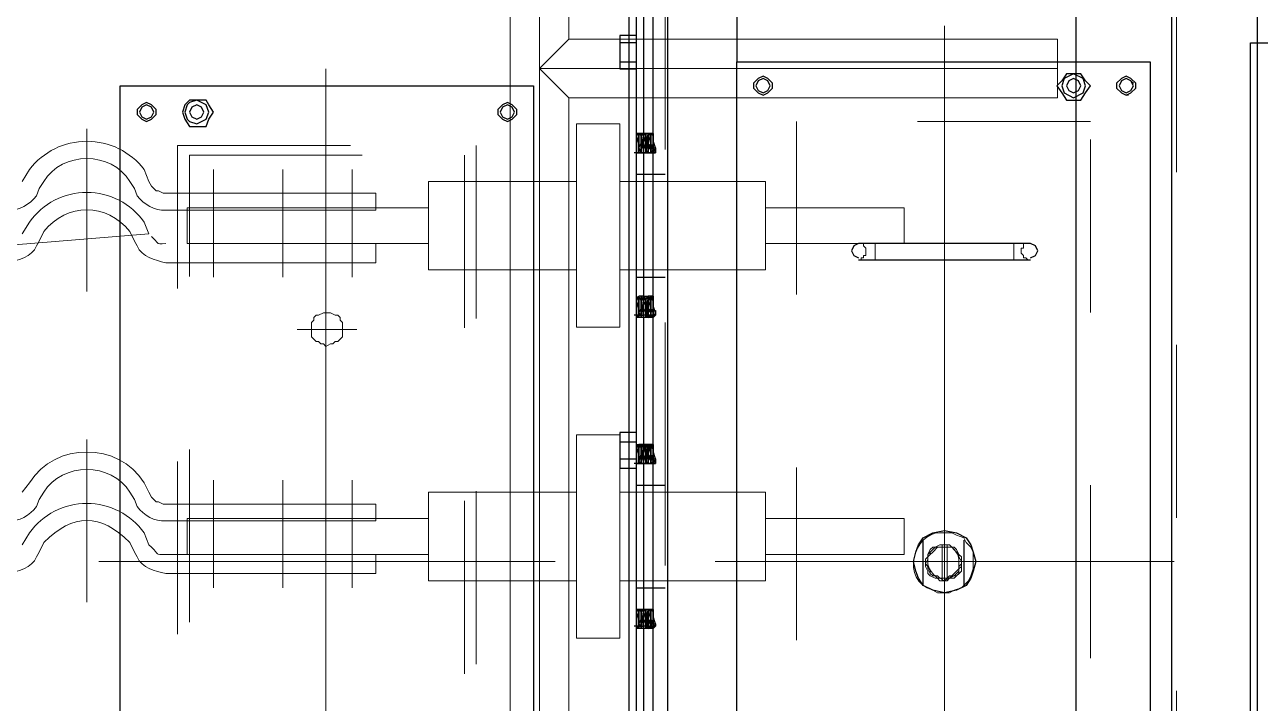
# Model space of a CAD drawing. Header units: metres. Extents: x 529982 to 530436, y 2674144 to 2674502.
# Drawn here: x 530214.873 to 530215.589, y 2674291.771 to 2674292.164 of the extents above; entities that cross this region are included whole.
import ezdxf

# ---------------------------------------------------------------- set-up
doc = ezdxf.new("R2010")
doc.units = ezdxf.units.M
doc.linetypes.add('CENTER2', pattern=[1.125, 0.75, -0.125, 0.125, -0.125])
doc.linetypes.add('PDF_IMPORT', pattern=[1, 0.8, -0.2])
doc.layers.add('IDT', color=7, linetype='Continuous')

# ---------------------------------------------------------------- blocks, each defined once
blk = doc.blocks.new('IDT')
at = {"layer": 'IDT', "color": 0, "lineweight": 25}
for p, q in [((16.39739, 14.30905), (16.39739, 9.66028)), ((16.29227, 14.20393), (16.29227, 9.7654)), ((16.29642, 13.88581), (16.29642, 13.10571)), ((16.29642, 13.88581), (16.29642, 13.10571)), ((16.63391, 12.43074), (16.63391, 13.75164)), ((16.64221, 13.75164), (16.64221, 12.43074)), ((16.64774, 12.43074), (16.64774, 13.75164)), ((16.65604, 13.75164), (16.65604, 12.43074)), ((16.65604, 13.75164), (16.65604, 12.43074)), ((16.29227, 13.70185), (16.29227, 12.48053)), ((16.34207, 12.48053), (16.34207, 13.70185)), ((16.35451, 13.11678), (16.35451, 13.69632)), ((16.5938, 13.69632), (16.5938, 13.11678)), ((16.71137, 13.13061), (16.71137, 13.6811)), ((16.95065, 13.6811), (16.95065, 13.13061)), ((16.65189, 13.63684), (16.65189, 12.66172)), ((16.64221, 13.44458), (16.64083, 13.44182)), ((16.64221, 13.44458), (16.64083, 13.4432)), ((16.64083, 13.44182), (16.64221, 13.44458)), ((16.64083, 13.44182), (16.64083, 13.4432)), ((16.64083, 13.4432), (16.64083, 13.44182)), ((16.64083, 13.4432), (16.64221, 13.4432)), ((16.64083, 13.44182), (16.64221, 13.43767)), ((16.64221, 13.44182), (16.64083, 13.44182)), ((16.64359, 13.44458), (16.64221, 13.4432)), ((16.64221, 13.43352), (16.64221, 13.44458)), ((16.64359, 13.44458), (16.64221, 13.4432)), ((16.64221, 13.4432), (16.64221, 13.44458)), ((16.64221, 13.44458), (16.64221, 13.43352)), ((16.64221, 13.44458), (16.64359, 13.44458)), ((16.64221, 13.4432), (16.64221, 13.43352)), ((16.64221, 13.4349), (16.64221, 13.4432)), ((16.64221, 13.4432), (16.64221, 13.44182)), ((16.64221, 13.4432), (16.64359, 13.4432)), ((16.64221, 13.43905), (16.64359, 13.4432)), ((16.64221, 13.4349), (16.64221, 13.4432)), ((16.64221, 13.4432), (16.64221, 13.43352)), ((16.64636, 13.4432), (16.64221, 13.4432)), ((16.64221, 13.44182), (16.64359, 13.43905)), ((16.64359, 13.43352), (16.64359, 13.44458)), ((16.64498, 13.44458), (16.64359, 13.4432)), ((16.64359, 13.4432), (16.64359, 13.44458)), ((16.64359, 13.4432), (16.64359, 13.44458)), ((16.64359, 13.44458), (16.64359, 13.43352)), ((16.64359, 13.44458), (16.64498, 13.44458)), ((16.64498, 13.4432), (16.64359, 13.43905)), ((16.64359, 13.43352), (16.64359, 13.4432)), ((16.64359, 13.4432), (16.64359, 13.44182)), ((16.64359, 13.4432), (16.64498, 13.4432)), ((16.64359, 13.4349), (16.64359, 13.4432)), ((16.64359, 13.4432), (16.64359, 13.43352)), ((16.64359, 13.44182), (16.64498, 13.43905)), ((16.64636, 13.44458), (16.64498, 13.43352)), ((16.64498, 13.43352), (16.64498, 13.44458)), ((16.64498, 13.44458), (16.64498, 13.4432)), ((16.64636, 13.44458), (16.64498, 13.4432)), ((16.64498, 13.4432), (16.64498, 13.44458)), ((16.64498, 13.43905), (16.64498, 13.44458)), ((16.64498, 13.44458), (16.64498, 13.43352)), ((16.64498, 13.43352), (16.64636, 13.44458)), ((16.64498, 13.44458), (16.64636, 13.44458)), ((16.64498, 13.43352), (16.64498, 13.4432)), ((16.64498, 13.4432), (16.64636, 13.44182)), ((16.64498, 13.4432), (16.64636, 13.4432)), ((16.64498, 13.43905), (16.64498, 13.4432)), ((16.64498, 13.4432), (16.64498, 13.43352)), ((16.64636, 13.43352), (16.64636, 13.44458)), ((16.64636, 13.4432), (16.64636, 13.44458)), ((16.64636, 13.44458), (16.64636, 13.43352)), ((16.64636, 13.44458), (16.64774, 13.44458)), ((16.64636, 13.43352), (16.64636, 13.4432)), ((16.64636, 13.4432), (16.65051, 13.4432)), ((16.64636, 13.44182), (16.64636, 13.4432)), ((16.64636, 13.4432), (16.64636, 13.43352)), ((16.64636, 13.44182), (16.64636, 13.43352)), ((16.64774, 13.43905), (16.64636, 13.44182)), ((16.64774, 13.43352), (16.64774, 13.44458)), ((16.64774, 13.44458), (16.64774, 13.43905)), ((16.64774, 13.4349), (16.64774, 13.44458)), ((16.64774, 13.44458), (16.64774, 13.4349)), ((16.64774, 13.44458), (16.64774, 13.4432)), ((16.64774, 13.4432), (16.64774, 13.44458)), ((16.64774, 13.44458), (16.64912, 13.44458)), ((16.64912, 13.4432), (16.64774, 13.4432)), ((16.64774, 13.4432), (16.64774, 13.43352)), ((16.64774, 13.43352), (16.64912, 13.4432)), ((16.64774, 13.44182), (16.64774, 13.4432)), ((16.64774, 13.4432), (16.64774, 13.43352)), ((16.64912, 13.43905), (16.64774, 13.44182)), ((16.64912, 13.43352), (16.64912, 13.44458)), ((16.64912, 13.44458), (16.64912, 13.4349)), ((16.64912, 13.43352), (16.64912, 13.44458)), ((16.64912, 13.44458), (16.64912, 13.4349)), ((16.64912, 13.44458), (16.64912, 13.4432)), ((16.64912, 13.4432), (16.64912, 13.44458)), ((16.64912, 13.44458), (16.65051, 13.44458)), ((16.65051, 13.4432), (16.64912, 13.4432)), ((16.64912, 13.4432), (16.64912, 13.43352)), ((16.65051, 13.44182), (16.64912, 13.4432)), ((16.64912, 13.4432), (16.64912, 13.43352)), ((16.64912, 13.43905), (16.65051, 13.44182)), ((16.65051, 13.43352), (16.65051, 13.44458)), ((16.65051, 13.44458), (16.65051, 13.4349)), ((16.65051, 13.43352), (16.65051, 13.44458)), ((16.65051, 13.44458), (16.65051, 13.43905)), ((16.65189, 13.4432), (16.65051, 13.44458)), ((16.65051, 13.44458), (16.65051, 13.4432)), ((16.65051, 13.44458), (16.65189, 13.44458)), ((16.65051, 13.44182), (16.65051, 13.4432)), ((16.65051, 13.4432), (16.65051, 13.43352)), ((16.65051, 13.4432), (16.65051, 13.43352)), ((16.65051, 13.4432), (16.65189, 13.4432)), ((16.65051, 13.43352), (16.65051, 13.44182)), ((16.65189, 13.43352), (16.65189, 13.4432)), ((16.65189, 13.4432), (16.65327, 13.4432)), ((16.65189, 13.44182), (16.65189, 13.34085)), ((16.64221, 13.43352), (16.64221, 13.43905)), ((16.64221, 13.43767), (16.64221, 13.4349)), ((16.64359, 13.43352), (16.64221, 13.4349)), ((16.64221, 13.43352), (16.64221, 13.4349)), ((16.64774, 13.43352), (16.64221, 13.43352)), ((16.64221, 13.43352), (16.64359, 13.43352)), ((16.65051, 13.43352), (16.64221, 13.43352)), ((16.64359, 13.43905), (16.64359, 13.43352)), ((16.64359, 13.43905), (16.64359, 13.43352)), ((16.64359, 13.43352), (16.64498, 13.43905)), ((16.64498, 13.43352), (16.64359, 13.4349)), ((16.64359, 13.4349), (16.64359, 13.43352)), ((16.64359, 13.43352), (16.64498, 13.43352)), ((16.64359, 13.43352), (16.64498, 13.43352)), ((16.64498, 13.43905), (16.64498, 13.43352)), ((16.64636, 13.4349), (16.64498, 13.43905)), ((16.64498, 13.43352), (16.64498, 13.4349)), ((16.64498, 13.43352), (16.64636, 13.43352)), ((16.64498, 13.43352), (16.64636, 13.43352)), ((16.64774, 13.43905), (16.64636, 13.4349)), ((16.64636, 13.4349), (16.64636, 13.43352)), ((16.64636, 13.43352), (16.64774, 13.4349)), ((16.64636, 13.43352), (16.64636, 13.4349)), ((16.64636, 13.4349), (16.64636, 13.43352)), ((16.64636, 13.43352), (16.64774, 13.43352)), ((16.64636, 13.43352), (16.64774, 13.43352)), ((16.64774, 13.43352), (16.64774, 13.43905)), ((16.64912, 13.4349), (16.64774, 13.43352)), ((16.64774, 13.4349), (16.64912, 13.43352)), ((16.64774, 13.4349), (16.64774, 13.43352)), ((16.64774, 13.43352), (16.65051, 13.43352)), ((16.64774, 13.43352), (16.64912, 13.43352)), ((16.64912, 13.43352), (16.64912, 13.43905)), ((16.64912, 13.43352), (16.64912, 13.43905)), ((16.64912, 13.4349), (16.64912, 13.43352)), ((16.64912, 13.4349), (16.65051, 13.43352)), ((16.65051, 13.43352), (16.64912, 13.43352)), ((16.64912, 13.43352), (16.65051, 13.43352)), ((16.65051, 13.43905), (16.65189, 13.4349)), ((16.65051, 13.4349), (16.65189, 13.43352)), ((16.65189, 13.43352), (16.65051, 13.4349)), ((16.65051, 13.43352), (16.65189, 13.43352)), ((16.65189, 13.43352), (16.65051, 13.43352)), ((16.65051, 13.43352), (16.65189, 13.43352)), ((16.65189, 13.43352), (16.65051, 13.43352)), ((16.65189, 13.4349), (16.65189, 13.43352)), ((16.45825, 13.41554), (16.46102, 13.41969)), ((16.46102, 13.41969), (16.46655, 13.42245)), ((16.4624, 13.39341), (16.4624, 13.41969)), ((16.46655, 13.42245), (16.47346, 13.42384)), ((16.47346, 13.42384), (16.48038, 13.42245)), ((16.48038, 13.42245), (16.48591, 13.41969)), ((16.48591, 13.41969), (16.48868, 13.41554)), ((16.48591, 13.41969), (16.48591, 13.39341)), ((16.65189, 13.42107), (16.63529, 13.42107)), ((16.45548, 13.40586), (16.45687, 13.41139)), ((16.45687, 13.41139), (16.45825, 13.41554)), ((16.48868, 13.41554), (16.49006, 13.41139)), ((16.49006, 13.41139), (16.49145, 13.40586)), ((16.45687, 13.40032), (16.45548, 13.40586)), ((16.49145, 13.40586), (16.49006, 13.40032)), ((16.45825, 13.39617), (16.45687, 13.40032)), ((16.49006, 13.40032), (16.48868, 13.39617)), ((16.46102, 13.39202), (16.45825, 13.39617)), ((16.46655, 13.38926), (16.46102, 13.39202)), ((16.47346, 13.38788), (16.46655, 13.38926)), ((16.48038, 13.38926), (16.47346, 13.38788)), ((16.48591, 13.39202), (16.48038, 13.38926)), ((16.48868, 13.39617), (16.48591, 13.39202)), ((16.65189, 13.3616), (16.63529, 13.3616)), ((16.64221, 13.34915), (16.64083, 13.34638)), ((16.64083, 13.34638), (16.64083, 13.34915)), ((16.64083, 13.34915), (16.64083, 13.34638)), ((16.64083, 13.34638), (16.64221, 13.34915)), ((16.64636, 13.34915), (16.64083, 13.34915)), ((16.64083, 13.34915), (16.64221, 13.34915)), ((16.64083, 13.34638), (16.64221, 13.34223)), ((16.64221, 13.34638), (16.64083, 13.34638)), ((16.64359, 13.34915), (16.64221, 13.34776)), ((16.64221, 13.33808), (16.64221, 13.34915)), ((16.64221, 13.33946), (16.64221, 13.34915)), ((16.64221, 13.34915), (16.64221, 13.34776)), ((16.64221, 13.34915), (16.64221, 13.33808)), ((16.64359, 13.34915), (16.64221, 13.34915)), ((16.64221, 13.34915), (16.64221, 13.34085)), ((16.64359, 13.34915), (16.64221, 13.34915)), ((16.64221, 13.34915), (16.64221, 13.33946)), ((16.64221, 13.34915), (16.64636, 13.34915)), ((16.64221, 13.34915), (16.64359, 13.34915)), ((16.64221, 13.34776), (16.64221, 13.33808)), ((16.64221, 13.34776), (16.64359, 13.34361)), ((16.64221, 13.34361), (16.64359, 13.34776)), ((16.64359, 13.33808), (16.64359, 13.34915)), ((16.64359, 13.33946), (16.64359, 13.34915)), ((16.64359, 13.34915), (16.64359, 13.34776)), ((16.64359, 13.34776), (16.64359, 13.34915)), ((16.64359, 13.34915), (16.64359, 13.33808)), ((16.64498, 13.34915), (16.64359, 13.34915)), ((16.64359, 13.33946), (16.64359, 13.34915)), ((16.64359, 13.34915), (16.64359, 13.34085)), ((16.64498, 13.34915), (16.64359, 13.34915)), ((16.64359, 13.34915), (16.64498, 13.34915)), ((16.64498, 13.34776), (16.64359, 13.34361)), ((16.64359, 13.34776), (16.64498, 13.34361)), ((16.64636, 13.34915), (16.64498, 13.33808)), ((16.64498, 13.33808), (16.64498, 13.34915)), ((16.64498, 13.34915), (16.64498, 13.34776)), ((16.64498, 13.33946), (16.64498, 13.34915)), ((16.64498, 13.34915), (16.64636, 13.34776)), ((16.64498, 13.34361), (16.64498, 13.34915)), ((16.64498, 13.34915), (16.64498, 13.33808)), ((16.64498, 13.33808), (16.64636, 13.34915)), ((16.64636, 13.34915), (16.64498, 13.34915)), ((16.64498, 13.33946), (16.64498, 13.34915)), ((16.64498, 13.34915), (16.64498, 13.34361)), ((16.64636, 13.34915), (16.64498, 13.34915)), ((16.64498, 13.34915), (16.64636, 13.34915)), ((16.64636, 13.33808), (16.64636, 13.34915)), ((16.64636, 13.34915), (16.64636, 13.33808)), ((16.64774, 13.34915), (16.64636, 13.34915)), ((16.64636, 13.33946), (16.64636, 13.34915)), ((16.64636, 13.34915), (16.64636, 13.34776)), ((16.64774, 13.34915), (16.64636, 13.34915)), ((16.64636, 13.34915), (16.65051, 13.34915)), ((16.64636, 13.34776), (16.64636, 13.33946)), ((16.64636, 13.33946), (16.64636, 13.34776)), ((16.64636, 13.34776), (16.64774, 13.34361)), ((16.64774, 13.33808), (16.64774, 13.34915)), ((16.64774, 13.34915), (16.64774, 13.34361)), ((16.64774, 13.33946), (16.64774, 13.34915)), ((16.64774, 13.34915), (16.64912, 13.34915)), ((16.64774, 13.34085), (16.64774, 13.34915)), ((16.64774, 13.34915), (16.64774, 13.33946)), ((16.64912, 13.34915), (16.64774, 13.34915)), ((16.64774, 13.33946), (16.64774, 13.34915)), ((16.64774, 13.34915), (16.64774, 13.34776)), ((16.64912, 13.34915), (16.64774, 13.34915)), ((16.64774, 13.34915), (16.64912, 13.34915)), ((16.64912, 13.34776), (16.64774, 13.33946)), ((16.64774, 13.34776), (16.64912, 13.34361)), ((16.64912, 13.33808), (16.64912, 13.34915)), ((16.64912, 13.34915), (16.64912, 13.33946)), ((16.64912, 13.34915), (16.65051, 13.34915)), ((16.64912, 13.33808), (16.64912, 13.34915)), ((16.64912, 13.34915), (16.64912, 13.33946)), ((16.65051, 13.34915), (16.64912, 13.34915)), ((16.64912, 13.33946), (16.64912, 13.34915)), ((16.64912, 13.34915), (16.65051, 13.34776)), ((16.65051, 13.34915), (16.64912, 13.34915)), ((16.65051, 13.34915), (16.64912, 13.34915)), ((16.64912, 13.34915), (16.64912, 13.33946)), ((16.64912, 13.34361), (16.65051, 13.34776)), ((16.65051, 13.34915), (16.65189, 13.34915)), ((16.65051, 13.33808), (16.65051, 13.34915)), ((16.65051, 13.34915), (16.65051, 13.34361)), ((16.65189, 13.34915), (16.65051, 13.34915)), ((16.65051, 13.33946), (16.65051, 13.34915)), ((16.65051, 13.34776), (16.65051, 13.34915)), ((16.65051, 13.34915), (16.65051, 13.33946)), ((16.65051, 13.33808), (16.65051, 13.34915)), ((16.65051, 13.34915), (16.65051, 13.33946)), ((16.65051, 13.34915), (16.65189, 13.34915)), ((16.65189, 13.34915), (16.65051, 13.34915)), ((16.65051, 13.34776), (16.65051, 13.33946)), ((16.66157, 13.35191), (16.65189, 13.35191)), ((16.65189, 13.35191), (16.65189, 13.33117)), ((16.65189, 13.34915), (16.65327, 13.34915)), ((16.65189, 13.33946), (16.65189, 13.34915)), ((16.66157, 13.34638), (16.65189, 13.34638)), ((16.65189, 13.34638), (16.65189, 13.3367)), ((16.66157, 13.33117), (16.66157, 13.35191)), ((16.66157, 13.3367), (16.66157, 13.34638)), ((16.64221, 13.33808), (16.64221, 13.34361)), ((16.64221, 13.34223), (16.64221, 13.33946)), ((16.64221, 13.34085), (16.64359, 13.33946)), ((16.64221, 13.33946), (16.65051, 13.33946)), ((16.64221, 13.33946), (16.64221, 13.33808)), ((16.64221, 13.33808), (16.64359, 13.33946)), ((16.64359, 13.34361), (16.64359, 13.33808)), ((16.64359, 13.34361), (16.64359, 13.33946)), ((16.64359, 13.33808), (16.64498, 13.34361)), ((16.64359, 13.34085), (16.64498, 13.33946)), ((16.64359, 13.33946), (16.64359, 13.33808)), ((16.64359, 13.33808), (16.64498, 13.33946)), ((16.64498, 13.33946), (16.64359, 13.33946)), ((16.64498, 13.34361), (16.64498, 13.33946)), ((16.64498, 13.34361), (16.64636, 13.34085)), ((16.64636, 13.33946), (16.64498, 13.33946)), ((16.64498, 13.33946), (16.64498, 13.33808)), ((16.64498, 13.33808), (16.64636, 13.33946)), ((16.64774, 13.34361), (16.64636, 13.33946)), ((16.64636, 13.33808), (16.64774, 13.34085)), ((16.64636, 13.34085), (16.64636, 13.33946)), ((16.64636, 13.33946), (16.64636, 13.33808)), ((16.64774, 13.33946), (16.64636, 13.33946)), ((16.64636, 13.33946), (16.64636, 13.33808)), ((16.64636, 13.33808), (16.64774, 13.33946)), ((16.64774, 13.34361), (16.64774, 13.33946)), ((16.64912, 13.33946), (16.64774, 13.33808)), ((16.64912, 13.33946), (16.64774, 13.33946)), ((16.64774, 13.33946), (16.64774, 13.33808)), ((16.64774, 13.33946), (16.64912, 13.33808)), ((16.64912, 13.34361), (16.64912, 13.33946)), ((16.64912, 13.33946), (16.64912, 13.34361)), ((16.64912, 13.33808), (16.64912, 13.33946)), ((16.64912, 13.33946), (16.64912, 13.33808)), ((16.65051, 13.33946), (16.64912, 13.33946)), ((16.64912, 13.33946), (16.65051, 13.33808)), ((16.65051, 13.34361), (16.65189, 13.33946)), ((16.65051, 13.33946), (16.65051, 13.33808)), ((16.65051, 13.33946), (16.65189, 13.33808)), ((16.65051, 13.33808), (16.65051, 13.33946)), ((16.65051, 13.33946), (16.65189, 13.33946)), ((16.65189, 13.33946), (16.65051, 13.33946)), ((16.65051, 13.33946), (16.65189, 13.33808)), ((16.65189, 13.34085), (16.65189, 13.33117)), ((16.65189, 13.33946), (16.65189, 13.33808)), ((16.65189, 13.33808), (16.65189, 13.33946)), ((16.64221, 13.33808), (16.64359, 13.33808)), ((16.64359, 13.33808), (16.64498, 13.33808)), ((16.64498, 13.33808), (16.64636, 13.33808)), ((16.64636, 13.33808), (16.64774, 13.33808)), ((16.64774, 13.33808), (16.65051, 13.33808)), ((16.65189, 13.33808), (16.65051, 13.33808)), ((16.65189, 13.3367), (16.66157, 13.3367)), ((16.65189, 13.33117), (16.66157, 13.33117)), ((16.64083, 13.26201), (16.64221, 13.26477)), ((16.64221, 13.26477), (16.64083, 13.26201)), ((16.64221, 13.26477), (16.64083, 13.26339)), ((16.64083, 13.26063), (16.64083, 13.26339)), ((16.64083, 13.26339), (16.64083, 13.26201)), ((16.64083, 13.26339), (16.64221, 13.26339)), ((16.64083, 13.26201), (16.64083, 13.26063)), ((16.64083, 13.26201), (16.64221, 13.25786)), ((16.64221, 13.26063), (16.64083, 13.26063)), ((16.64221, 13.26477), (16.64221, 13.25233)), ((16.64359, 13.26477), (16.64221, 13.26339)), ((16.64221, 13.25233), (16.64221, 13.26477)), ((16.64359, 13.26477), (16.64221, 13.26339)), ((16.64221, 13.26339), (16.64221, 13.26477)), ((16.64221, 13.26477), (16.64359, 13.26477)), ((16.64221, 13.25509), (16.64221, 13.26339)), ((16.64221, 13.26339), (16.64221, 13.25371)), ((16.64221, 13.26339), (16.64221, 13.25233)), ((16.64221, 13.25509), (16.64221, 13.26339)), ((16.64221, 13.26339), (16.64221, 13.26201)), ((16.64221, 13.26339), (16.64359, 13.26339)), ((16.64636, 13.26339), (16.64221, 13.26339)), ((16.64221, 13.25924), (16.64359, 13.26201)), ((16.64221, 13.26201), (16.64359, 13.25924)), ((16.64359, 13.26201), (16.64359, 13.26477)), ((16.64359, 13.26477), (16.64359, 13.25371)), ((16.64359, 13.25233), (16.64359, 13.26477)), ((16.64498, 13.26477), (16.64359, 13.26339)), ((16.64359, 13.26339), (16.64359, 13.26477)), ((16.64359, 13.26477), (16.64498, 13.26477)), ((16.64359, 13.25509), (16.64359, 13.26339)), ((16.64359, 13.26339), (16.64359, 13.25371)), ((16.64359, 13.25371), (16.64359, 13.26339)), ((16.64359, 13.26339), (16.64359, 13.26201)), ((16.64359, 13.26339), (16.64498, 13.26339)), ((16.64498, 13.26201), (16.64359, 13.25924)), ((16.64359, 13.26201), (16.64498, 13.25924)), ((16.64498, 13.25924), (16.64498, 13.26477)), ((16.64498, 13.26477), (16.64498, 13.25233)), ((16.64498, 13.25233), (16.64498, 13.26477)), ((16.64498, 13.26477), (16.64498, 13.26201)), ((16.64636, 13.26477), (16.64498, 13.25371)), ((16.64498, 13.25371), (16.64636, 13.26477)), ((16.64636, 13.26477), (16.64498, 13.26339)), ((16.64498, 13.26339), (16.64498, 13.26477)), ((16.64498, 13.26477), (16.64636, 13.26477)), ((16.64498, 13.25924), (16.64498, 13.26339)), ((16.64498, 13.26339), (16.64498, 13.25371)), ((16.64498, 13.25371), (16.64498, 13.26339)), ((16.64498, 13.26339), (16.64636, 13.26201)), ((16.64498, 13.26339), (16.64636, 13.26339)), ((16.64636, 13.25371), (16.64636, 13.26477)), ((16.64636, 13.26477), (16.64636, 13.25371)), ((16.64636, 13.26339), (16.64636, 13.26477)), ((16.64636, 13.26477), (16.64774, 13.26477)), ((16.64636, 13.26201), (16.64636, 13.26339)), ((16.64636, 13.26339), (16.64636, 13.25371)), ((16.64636, 13.25371), (16.64636, 13.26339)), ((16.64636, 13.26339), (16.65051, 13.26339)), ((16.64774, 13.25924), (16.64636, 13.26201)), ((16.64636, 13.26201), (16.64636, 13.25371)), ((16.64774, 13.25371), (16.64774, 13.26477)), ((16.64774, 13.26477), (16.64774, 13.25786)), ((16.64774, 13.25509), (16.64774, 13.26477)), ((16.64774, 13.26477), (16.64774, 13.25509)), ((16.64774, 13.26477), (16.64774, 13.26339)), ((16.64774, 13.26339), (16.64774, 13.26477)), ((16.64774, 13.26477), (16.64912, 13.26477)), ((16.64774, 13.26201), (16.64774, 13.26339)), ((16.64774, 13.26339), (16.64774, 13.25371)), ((16.64912, 13.26339), (16.64774, 13.26339)), ((16.64774, 13.26339), (16.64774, 13.25371)), ((16.64774, 13.25371), (16.64912, 13.26339)), ((16.64912, 13.25924), (16.64774, 13.26201)), ((16.64912, 13.25233), (16.64912, 13.26477)), ((16.64912, 13.26477), (16.64912, 13.25509)), ((16.64912, 13.25371), (16.64912, 13.26477)), ((16.64912, 13.26477), (16.64912, 13.25509)), ((16.64912, 13.26477), (16.64912, 13.26339)), ((16.64912, 13.26339), (16.64912, 13.26477)), ((16.64912, 13.26477), (16.65051, 13.26477)), ((16.65051, 13.26201), (16.64912, 13.26339)), ((16.64912, 13.26339), (16.64912, 13.25371)), ((16.65051, 13.26339), (16.64912, 13.26339)), ((16.64912, 13.26339), (16.64912, 13.25371)), ((16.64912, 13.25924), (16.65051, 13.26201)), ((16.65051, 13.25233), (16.65051, 13.26477)), ((16.65051, 13.26477), (16.65051, 13.25924)), ((16.65189, 13.26339), (16.65051, 13.26477)), ((16.65051, 13.26477), (16.65051, 13.26339)), ((16.65051, 13.25233), (16.65051, 13.26477)), ((16.65051, 13.26477), (16.65051, 13.25509)), ((16.65051, 13.26477), (16.65189, 13.26477)), ((16.65051, 13.26339), (16.65051, 13.25371)), ((16.65051, 13.26201), (16.65051, 13.26339)), ((16.65051, 13.26339), (16.65051, 13.25371)), ((16.65051, 13.26339), (16.65189, 13.26339)), ((16.65051, 13.25371), (16.65051, 13.26201)), ((16.65189, 13.25371), (16.65189, 13.26339)), ((16.65189, 13.26339), (16.65327, 13.26339)), ((16.65189, 13.26063), (16.65189, 13.16104)), ((16.64221, 13.25233), (16.64221, 13.25924)), ((16.64221, 13.25786), (16.64221, 13.25371)), ((16.64359, 13.25371), (16.64221, 13.25509)), ((16.64221, 13.25371), (16.64221, 13.25509)), ((16.65051, 13.25371), (16.64221, 13.25371)), ((16.64221, 13.25371), (16.64359, 13.25371)), ((16.64359, 13.25371), (16.64221, 13.25233)), ((16.64359, 13.25371), (16.64498, 13.25924)), ((16.64359, 13.25924), (16.64359, 13.25371)), ((16.64359, 13.25924), (16.64359, 13.25371)), ((16.64498, 13.25371), (16.64359, 13.25509)), ((16.64359, 13.25371), (16.64498, 13.25371)), ((16.64498, 13.25371), (16.64359, 13.25233)), ((16.64359, 13.25371), (16.64498, 13.25371)), ((16.64636, 13.25509), (16.64498, 13.25924)), ((16.64498, 13.25924), (16.64498, 13.25371)), ((16.64498, 13.25371), (16.64636, 13.25371)), ((16.64498, 13.25233), (16.64636, 13.25371)), ((16.64636, 13.25371), (16.64498, 13.25371)), ((16.64774, 13.25786), (16.64636, 13.25509)), ((16.64636, 13.25509), (16.64636, 13.25371)), ((16.64636, 13.25371), (16.64774, 13.25509)), ((16.64636, 13.25371), (16.64636, 13.25509)), ((16.64636, 13.25371), (16.64774, 13.25371)), ((16.64636, 13.25233), (16.64774, 13.25371)), ((16.64636, 13.25371), (16.64774, 13.25371)), ((16.64774, 13.25371), (16.64774, 13.25924)), ((16.64912, 13.25509), (16.64774, 13.25233)), ((16.64774, 13.25509), (16.64912, 13.25371)), ((16.64774, 13.25371), (16.64912, 13.25371)), ((16.64774, 13.25371), (16.64912, 13.25371)), ((16.64912, 13.25371), (16.64912, 13.25924)), ((16.64912, 13.25371), (16.64912, 13.25924)), ((16.64912, 13.25509), (16.65051, 13.25233)), ((16.65051, 13.25371), (16.64912, 13.25371)), ((16.64912, 13.25371), (16.65051, 13.25371)), ((16.64912, 13.25371), (16.64912, 13.25233)), ((16.65051, 13.25924), (16.65189, 13.25509)), ((16.65051, 13.25509), (16.65189, 13.25233)), ((16.65051, 13.25371), (16.65189, 13.25371)), ((16.65189, 13.25371), (16.65051, 13.25371)), ((16.65051, 13.25371), (16.65051, 13.25233)), ((16.65189, 13.25233), (16.65051, 13.25371)), ((16.65051, 13.25371), (16.65189, 13.25371)), ((16.65189, 13.25509), (16.65189, 13.25233)), ((16.65189, 13.25233), (16.65189, 13.25371)), ((16.64221, 13.25233), (16.64359, 13.25233)), ((16.64359, 13.25233), (16.64498, 13.25233)), ((16.64636, 13.25233), (16.64498, 13.25233)), ((16.64774, 13.25233), (16.64636, 13.25233)), ((16.64774, 13.25233), (16.65051, 13.25233)), ((16.65189, 13.24126), (16.63529, 13.24126)), ((16.4209, 13.22881), (16.41952, 13.22605)), ((16.41952, 13.22605), (16.4209, 13.22328)), ((16.42367, 13.2302), (16.4209, 13.22881)), ((16.42367, 13.23158), (16.43335, 13.23158)), ((16.43335, 13.23158), (16.52326, 13.23158)), ((16.52602, 13.22881), (16.52326, 13.2302)), ((16.52741, 13.22605), (16.52602, 13.22881)), ((16.52602, 13.22328), (16.52741, 13.22605)), ((16.4209, 13.22328), (16.42367, 13.2219)), ((16.42367, 13.2219), (16.51358, 13.2219)), ((16.51358, 13.2219), (16.52326, 13.2219)), ((16.52326, 13.2219), (16.52602, 13.22328)), ((16.65189, 13.18179), (16.63529, 13.18179)), ((16.64221, 13.16934), (16.64083, 13.16657)), ((16.64083, 13.16657), (16.64083, 13.16934)), ((16.64083, 13.16934), (16.64083, 13.16657)), ((16.64083, 13.16657), (16.64221, 13.16934)), ((16.64636, 13.16934), (16.64083, 13.16934)), ((16.64083, 13.16934), (16.64221, 13.16934)), ((16.64359, 13.16934), (16.64221, 13.16934)), ((16.64221, 13.16934), (16.64359, 13.16934)), ((16.64359, 13.16934), (16.64221, 13.16934)), ((16.64359, 13.16934), (16.64221, 13.16795)), ((16.64221, 13.15827), (16.64221, 13.16934)), ((16.64221, 13.15966), (16.64221, 13.16934)), ((16.64221, 13.16934), (16.64221, 13.16795)), ((16.64221, 13.16934), (16.64221, 13.15827)), ((16.64221, 13.16934), (16.64636, 13.16934)), ((16.64221, 13.15966), (16.64221, 13.16934)), ((16.64221, 13.16934), (16.64221, 13.15827)), ((16.64221, 13.16795), (16.64221, 13.15827)), ((16.64221, 13.16795), (16.64359, 13.1638)), ((16.64221, 13.1638), (16.64359, 13.16795)), ((16.64498, 13.16934), (16.64359, 13.16934)), ((16.64359, 13.16934), (16.64498, 13.16934)), ((16.64498, 13.16934), (16.64359, 13.16934)), ((16.64359, 13.15827), (16.64359, 13.16934)), ((16.64359, 13.15827), (16.64359, 13.16934)), ((16.64359, 13.16934), (16.64359, 13.16795)), ((16.64359, 13.15966), (16.64359, 13.16934)), ((16.64359, 13.16795), (16.64359, 13.16934)), ((16.64359, 13.16934), (16.64359, 13.15827)), ((16.64498, 13.16795), (16.64359, 13.1638)), ((16.64359, 13.16795), (16.64498, 13.1638)), ((16.64359, 13.16795), (16.64359, 13.15827)), ((16.64636, 13.16934), (16.64498, 13.16934)), ((16.64498, 13.16934), (16.64636, 13.16934)), ((16.64636, 13.16934), (16.64498, 13.16934)), ((16.64636, 13.16934), (16.64498, 13.15827)), ((16.64498, 13.15827), (16.64498, 13.16934)), ((16.64498, 13.16934), (16.64498, 13.16795)), ((16.64498, 13.15827), (16.64498, 13.16934)), ((16.64498, 13.16934), (16.64636, 13.16795)), ((16.64498, 13.1638), (16.64498, 13.16934)), ((16.64498, 13.16934), (16.64498, 13.15827)), ((16.64498, 13.1638), (16.64498, 13.16934)), ((16.64498, 13.16934), (16.64498, 13.15827)), ((16.64498, 13.15827), (16.64636, 13.16934)), ((16.64774, 13.16934), (16.64636, 13.16934)), ((16.64636, 13.16934), (16.65051, 13.16934)), ((16.64774, 13.16934), (16.64636, 13.16934)), ((16.64636, 13.15827), (16.64636, 13.16934)), ((16.64636, 13.16934), (16.64636, 13.15827)), ((16.64636, 13.16795), (16.64636, 13.16934)), ((16.64636, 13.16795), (16.64636, 13.15827)), ((16.64636, 13.15827), (16.64636, 13.16795)), ((16.64636, 13.16795), (16.64636, 13.15827)), ((16.64774, 13.1638), (16.64636, 13.16795)), ((16.64912, 13.16934), (16.64774, 13.16934)), ((16.64912, 13.16934), (16.64774, 13.16934)), ((16.64774, 13.15827), (16.64774, 13.16934)), ((16.64774, 13.16934), (16.64774, 13.1638)), ((16.64774, 13.15966), (16.64774, 13.16934)), ((16.64774, 13.16934), (16.64912, 13.16934)), ((16.64774, 13.15966), (16.64774, 13.16934)), ((16.64774, 13.16934), (16.64774, 13.15966)), ((16.64774, 13.16795), (16.64774, 13.16934)), ((16.64774, 13.16934), (16.64774, 13.15827)), ((16.64774, 13.16934), (16.64912, 13.16934)), ((16.64912, 13.16795), (16.64774, 13.15966)), ((16.64912, 13.1638), (16.64774, 13.16795)), ((16.64912, 13.15827), (16.64912, 13.16934)), ((16.64912, 13.16934), (16.65051, 13.16934)), ((16.65051, 13.16934), (16.64912, 13.16934)), ((16.65051, 13.16934), (16.64912, 13.16934)), ((16.64912, 13.15827), (16.64912, 13.16934)), ((16.64912, 13.16934), (16.64912, 13.15966)), ((16.64912, 13.16934), (16.65051, 13.16934)), ((16.64912, 13.15827), (16.64912, 13.16934)), ((16.64912, 13.16934), (16.64912, 13.15966)), ((16.65051, 13.16657), (16.64912, 13.16934)), ((16.64912, 13.16934), (16.64912, 13.15827)), ((16.65051, 13.15966), (16.65051, 13.16934)), ((16.65051, 13.16934), (16.65051, 13.15827)), ((16.65051, 13.15827), (16.65051, 13.16934)), ((16.65051, 13.16934), (16.65051, 13.16657)), ((16.65051, 13.16934), (16.65189, 13.16934)), ((16.65189, 13.16934), (16.65051, 13.16934)), ((16.65051, 13.16934), (16.65189, 13.16934)), ((16.65189, 13.16934), (16.65051, 13.16934)), ((16.65051, 13.15827), (16.65051, 13.16934)), ((16.65051, 13.16934), (16.65051, 13.1638)), ((16.65051, 13.16795), (16.65051, 13.15827)), ((16.65189, 13.15827), (16.65189, 13.16934)), ((16.65189, 13.16934), (16.65327, 13.16934)), ((16.64083, 13.16657), (16.64221, 13.16242)), ((16.64221, 13.16657), (16.64083, 13.16657)), ((16.64221, 13.15827), (16.64221, 13.1638)), ((16.64221, 13.16242), (16.64221, 13.15966)), ((16.64359, 13.1638), (16.64359, 13.15827)), ((16.64359, 13.1638), (16.64359, 13.15827)), ((16.64359, 13.15827), (16.64498, 13.1638)), ((16.64498, 13.1638), (16.64498, 13.15827)), ((16.64636, 13.15966), (16.64498, 13.1638)), ((16.64774, 13.1638), (16.64636, 13.15966)), ((16.64774, 13.15827), (16.64774, 13.1638)), ((16.65051, 13.16657), (16.64912, 13.1638)), ((16.64912, 13.1638), (16.64912, 13.15827)), ((16.64912, 13.15827), (16.64912, 13.1638)), ((16.65051, 13.15827), (16.65051, 13.16657)), ((16.65051, 13.1638), (16.65189, 13.15966)), ((16.65189, 13.16104), (16.65189, 13.15136)), ((16.64359, 13.15827), (16.64221, 13.15966)), ((16.64221, 13.15827), (16.64221, 13.15966)), ((16.64774, 13.15827), (16.64221, 13.15827)), ((16.64221, 13.15827), (16.64359, 13.15827)), ((16.64221, 13.15827), (16.65051, 13.15827)), ((16.64498, 13.15827), (16.64359, 13.15966)), ((16.64359, 13.15966), (16.64359, 13.15827)), ((16.64359, 13.15827), (16.64498, 13.15827)), ((16.64359, 13.15827), (16.64498, 13.15827)), ((16.64498, 13.15966), (16.64498, 13.15827)), ((16.64498, 13.15827), (16.64636, 13.15827)), ((16.64498, 13.15827), (16.64636, 13.15827)), ((16.64636, 13.15966), (16.64636, 13.15827)), ((16.64636, 13.15827), (16.64636, 13.15966)), ((16.64636, 13.15827), (16.64774, 13.15966)), ((16.64636, 13.15966), (16.64636, 13.15827)), ((16.64636, 13.15827), (16.64774, 13.15827)), ((16.64636, 13.15827), (16.64774, 13.15827)), ((16.64912, 13.15966), (16.64774, 13.15827)), ((16.64774, 13.15966), (16.64774, 13.15827)), ((16.64774, 13.15827), (16.64774, 13.15966)), ((16.64774, 13.15966), (16.64912, 13.15827)), ((16.65051, 13.15827), (16.64774, 13.15827)), ((16.64774, 13.15827), (16.64912, 13.15827)), ((16.64912, 13.15966), (16.64912, 13.15827)), ((16.64912, 13.15966), (16.65051, 13.15827)), ((16.65051, 13.15827), (16.64912, 13.15827)), ((16.64912, 13.15827), (16.65051, 13.15827)), ((16.65051, 13.15966), (16.65189, 13.15827)), ((16.65189, 13.15827), (16.65051, 13.15966)), ((16.65189, 13.15827), (16.65051, 13.15827)), ((16.65051, 13.15827), (16.65189, 13.15827)), ((16.65051, 13.15827), (16.65189, 13.15827)), ((16.65189, 13.15827), (16.65051, 13.15827)), ((16.65189, 13.15966), (16.65189, 13.15827)), ((16.90086, 13.15412), (16.89947, 13.14997)), ((16.90639, 13.15412), (16.90086, 13.15412)), ((16.91054, 13.15412), (16.90639, 13.15412)), ((16.91331, 13.14997), (16.91054, 13.15412)), ((16.72381, 13.14997), (16.72105, 13.14721)), ((16.72105, 13.14721), (16.72105, 13.14444)), ((16.72381, 13.14859), (16.72243, 13.14582)), ((16.72658, 13.15136), (16.72381, 13.14997)), ((16.72658, 13.14997), (16.72381, 13.14859)), ((16.72935, 13.14997), (16.72658, 13.15136)), ((16.72935, 13.14859), (16.72658, 13.14997)), ((16.73211, 13.14721), (16.72935, 13.14997)), ((16.73073, 13.14582), (16.72935, 13.14859)), ((16.73211, 13.14444), (16.73211, 13.14721)), ((16.89947, 13.14997), (16.89671, 13.14582)), ((16.90086, 13.14997), (16.89947, 13.14582)), ((16.90639, 13.15274), (16.90086, 13.14997)), ((16.90362, 13.14859), (16.90224, 13.14582)), ((16.90362, 13.14859), (16.90224, 13.14582)), ((16.90639, 13.14997), (16.90362, 13.14859)), ((16.90639, 13.14997), (16.90362, 13.14859)), ((16.91054, 13.15136), (16.90639, 13.15274)), ((16.90916, 13.14859), (16.90639, 13.14997)), ((16.90916, 13.14859), (16.90639, 13.14997)), ((16.91054, 13.14582), (16.90916, 13.14859)), ((16.91054, 13.14582), (16.90916, 13.14859)), ((16.91192, 13.14997), (16.91054, 13.15136)), ((16.91331, 13.14582), (16.91192, 13.14997)), ((16.91469, 13.14582), (16.91331, 13.14997)), ((16.93267, 13.14997), (16.9299, 13.14721)), ((16.9299, 13.14721), (16.9299, 13.14444)), ((16.93267, 13.14859), (16.93129, 13.14582)), ((16.93544, 13.15136), (16.93267, 13.14997)), ((16.93544, 13.14997), (16.93267, 13.14859)), ((16.9382, 13.14997), (16.93544, 13.15136)), ((16.9382, 13.14859), (16.93544, 13.14997)), ((16.94097, 13.14721), (16.9382, 13.14997)), ((16.93959, 13.14582), (16.9382, 13.14859)), ((16.94097, 13.14444), (16.94097, 13.14721)), ((16.39462, 13.13891), (16.39186, 13.13476)), ((16.39877, 13.13891), (16.39462, 13.13891)), ((16.40292, 13.13891), (16.39877, 13.13891)), ((16.40569, 13.13476), (16.40292, 13.13891)), ((16.72105, 13.14444), (16.72381, 13.14167)), ((16.72243, 13.14582), (16.72381, 13.14306)), ((16.72381, 13.14306), (16.72658, 13.14167)), ((16.72381, 13.14167), (16.72658, 13.14029)), ((16.72658, 13.14167), (16.72935, 13.14306)), ((16.72658, 13.14029), (16.72935, 13.14167)), ((16.72935, 13.14306), (16.73073, 13.14582)), ((16.72935, 13.14167), (16.73211, 13.14444)), ((16.89671, 13.14582), (16.89947, 13.14167)), ((16.89947, 13.14582), (16.90086, 13.14167)), ((16.89947, 13.14167), (16.90086, 13.13891)), ((16.90086, 13.14167), (16.90639, 13.13891)), ((16.90086, 13.13891), (16.90639, 13.13891)), ((16.90224, 13.14582), (16.90362, 13.14306)), ((16.90224, 13.14582), (16.90362, 13.14306)), ((16.90362, 13.14306), (16.90639, 13.14167)), ((16.90362, 13.14306), (16.90639, 13.14167)), ((16.90639, 13.14167), (16.90916, 13.14306)), ((16.90639, 13.14167), (16.90916, 13.14306)), ((16.90639, 13.13891), (16.91054, 13.14029)), ((16.90639, 13.13891), (16.91054, 13.13891)), ((16.90916, 13.14306), (16.91054, 13.14582)), ((16.90916, 13.14306), (16.91054, 13.14582)), ((16.91054, 13.14029), (16.91192, 13.14167)), ((16.91054, 13.13891), (16.91331, 13.14167)), ((16.91192, 13.14167), (16.91331, 13.14582)), ((16.91331, 13.14167), (16.91469, 13.14582)), ((16.9299, 13.14444), (16.93267, 13.14167)), ((16.93129, 13.14582), (16.93267, 13.14306)), ((16.93267, 13.14306), (16.93544, 13.14167)), ((16.93267, 13.14167), (16.93544, 13.14029)), ((16.93544, 13.14167), (16.9382, 13.14306)), ((16.93544, 13.14029), (16.9382, 13.14167)), ((16.9382, 13.14306), (16.93959, 13.14582)), ((16.9382, 13.14167), (16.94097, 13.14444)), ((16.36558, 13.13476), (16.36281, 13.13199)), ((16.36281, 13.13199), (16.36281, 13.12923)), ((16.36558, 13.13338), (16.3642, 13.13061)), ((16.36834, 13.13614), (16.36558, 13.13476)), ((16.36834, 13.13476), (16.36558, 13.13338)), ((16.36696, 13.13614), (16.36834, 13.13614)), ((16.37111, 13.13476), (16.36834, 13.13614)), ((16.37111, 13.13338), (16.36834, 13.13476)), ((16.37388, 13.13199), (16.37111, 13.13476)), ((16.37249, 13.13061), (16.37111, 13.13338)), ((16.37388, 13.12923), (16.37388, 13.13199)), ((16.39186, 13.13476), (16.38909, 13.13061)), ((16.39324, 13.13476), (16.39186, 13.13061)), ((16.39877, 13.13753), (16.39324, 13.13476)), ((16.39601, 13.13338), (16.39462, 13.13061)), ((16.39601, 13.13338), (16.39462, 13.13061)), ((16.39877, 13.13476), (16.39601, 13.13338)), ((16.39877, 13.13476), (16.39601, 13.13338)), ((16.40431, 13.13476), (16.39877, 13.13753)), ((16.40154, 13.13338), (16.39877, 13.13476)), ((16.40154, 13.13338), (16.39877, 13.13476)), ((16.40292, 13.13061), (16.40154, 13.13338)), ((16.40292, 13.13061), (16.40154, 13.13338)), ((16.40569, 13.13061), (16.40431, 13.13476)), ((16.40846, 13.13061), (16.40569, 13.13476)), ((16.57582, 13.13476), (16.57305, 13.13199)), ((16.57305, 13.13199), (16.57305, 13.12923)), ((16.57582, 13.13338), (16.57443, 13.13061)), ((16.57858, 13.13614), (16.57582, 13.13476)), ((16.57858, 13.13476), (16.57582, 13.13338)), ((16.58135, 13.13476), (16.57858, 13.13614)), ((16.58135, 13.13338), (16.57858, 13.13476)), ((16.58412, 13.13199), (16.58135, 13.13476)), ((16.58273, 13.13061), (16.58135, 13.13338)), ((16.58412, 13.12923), (16.58412, 13.13199)), ((16.36281, 13.12923), (16.36558, 13.12646)), ((16.3642, 13.13061), (16.36558, 13.12784)), ((16.36558, 13.12784), (16.3642, 13.12923)), ((16.36558, 13.12784), (16.36834, 13.12646)), ((16.36558, 13.12646), (16.36834, 13.12508)), ((16.36834, 13.12646), (16.37111, 13.12784)), ((16.36834, 13.12508), (16.37111, 13.12646)), ((16.37111, 13.12784), (16.37249, 13.13061)), ((16.37111, 13.12646), (16.37388, 13.12923)), ((16.38909, 13.13061), (16.39186, 13.12784)), ((16.39186, 13.13061), (16.39324, 13.12646)), ((16.39186, 13.12784), (16.39462, 13.12369)), ((16.39324, 13.12646), (16.39877, 13.12369)), ((16.39462, 13.13061), (16.39601, 13.12784)), ((16.39462, 13.13061), (16.39601, 13.12784)), ((16.39601, 13.12784), (16.39877, 13.12646)), ((16.39601, 13.12784), (16.39877, 13.12646)), ((16.39877, 13.12646), (16.40154, 13.12784)), ((16.39877, 13.12646), (16.40154, 13.12784)), ((16.39877, 13.12369), (16.40431, 13.12646)), ((16.40154, 13.12784), (16.40292, 13.13061)), ((16.40154, 13.12784), (16.40292, 13.13061)), ((16.40292, 13.12369), (16.40569, 13.12784)), ((16.40431, 13.12646), (16.40569, 13.13061)), ((16.40569, 13.12784), (16.40846, 13.13061)), ((16.57305, 13.12923), (16.57582, 13.12646)), ((16.57443, 13.13061), (16.57582, 13.12784)), ((16.57582, 13.12784), (16.57858, 13.12646)), ((16.57582, 13.12646), (16.57858, 13.12508)), ((16.57858, 13.12646), (16.58135, 13.12784)), ((16.57858, 13.12508), (16.58135, 13.12646)), ((16.58135, 13.12784), (16.58273, 13.13061)), ((16.58135, 13.12646), (16.58412, 13.12923)), ((16.95065, 13.13061), (16.71137, 13.13061)), ((16.39462, 13.12369), (16.39877, 13.12369)), ((16.39877, 13.12369), (16.40292, 13.12369)), ((16.66157, 13.12093), (16.65189, 13.12093)), ((16.65189, 13.12093), (16.65189, 13.10156)), ((16.66157, 13.10156), (16.66157, 13.12093)), ((16.5938, 13.11678), (16.35451, 13.11678)), ((16.5938, 13.0656), (16.5938, 13.11678)), ((16.66157, 13.11678), (16.65189, 13.11678)), ((16.65189, 13.11678), (16.65189, 13.10571)), ((16.66157, 13.10571), (16.66157, 13.11678)), ((16.29642, 13.10571), (16.00596, 13.10571)), ((16.29642, 13.10571), (16.00596, 13.10571)), ((16.65189, 13.10571), (16.66157, 13.10571)), ((16.65189, 13.10156), (16.66157, 13.10156))]:
    blk.add_line(p, q, dxfattribs=at)
at = {"layer": 'IDT', "color": 0, "linetype": 'PDF_IMPORT', "lineweight": 13, "ltscale": 0.113333}
blk.add_line((16.34207, 14.25373), (16.34207, 9.71561), dxfattribs=at)
at = {"layer": 'IDT', "color": 0, "lineweight": 0}
for p, q in [((16.69103, 13.13762), (16.69103, 14.23018)), ((16.69103, 13.13762), (16.69103, 14.23018)), ((16.72503, 10.36062), (16.72503, 14.23018)), ((16.72503, 10.36062), (16.72503, 14.23018)), ((16.92437, 13.41277), (16.80265, 13.41277)), ((16.80265, 13.41277), (16.80265, 13.40171)), ((16.80265, 13.40171), (16.92437, 13.40171)), ((16.93405, 13.39617), (16.93267, 13.39756)), ((16.94097, 13.40309), (16.94235, 13.40032)), ((16.94235, 13.40032), (16.94512, 13.39479)), ((16.99768, 13.40032), (16.99491, 13.39479)), ((16.99906, 13.40309), (16.99768, 13.40032)), ((16.93682, 13.38926), (16.93405, 13.39617)), ((17.00736, 13.39617), (17.00321, 13.38926)), ((16.92437, 13.38234), (16.80265, 13.38234)), ((16.80265, 13.38234), (16.80265, 13.37266)), ((16.80265, 13.37266), (16.92575, 13.37266)), ((16.92575, 13.37266), (16.92852, 13.37128)), ((16.92852, 13.37128), (16.9299, 13.37128)), ((16.9299, 13.37128), (16.93129, 13.36989)), ((16.93129, 13.36989), (16.93267, 13.36851)), ((16.93267, 13.36851), (16.93405, 13.36574)), ((16.94097, 13.37404), (16.94235, 13.36989)), ((16.94235, 13.36989), (16.94512, 13.36574)), ((16.99768, 13.36989), (16.99491, 13.36574)), ((16.99906, 13.37404), (16.99768, 13.36989)), ((16.93405, 13.36574), (16.93682, 13.36021)), ((17.00736, 13.36574), (17.00321, 13.36021)), ((16.92437, 13.23296), (16.80265, 13.23296)), ((16.80265, 13.23296), (16.80265, 13.2219)), ((16.94097, 13.22328), (16.94235, 13.22051)), ((16.94235, 13.22051), (16.94512, 13.21498)), ((16.99768, 13.22051), (16.99491, 13.21498)), ((16.99906, 13.22328), (16.99768, 13.22051)), ((16.93682, 13.20945), (16.93405, 13.21636)), ((17.00736, 13.21636), (17.00321, 13.20945)), ((16.92437, 13.20253), (16.80265, 13.20253)), ((16.80265, 13.20253), (16.80265, 13.19285)), ((16.80265, 13.19285), (16.92575, 13.19285)), ((16.92575, 13.19285), (16.92852, 13.19147)), ((16.92852, 13.19147), (16.9299, 13.19147)), ((16.9299, 13.19147), (16.93129, 13.19008)), ((16.93129, 13.19008), (16.93267, 13.1887)), ((16.94097, 13.19423), (16.94235, 13.19008)), ((16.94235, 13.19008), (16.94512, 13.18594)), ((16.99768, 13.19008), (16.99491, 13.18594)), ((16.99906, 13.19423), (16.99768, 13.19008)), ((16.93267, 13.1887), (16.93405, 13.18594)), ((16.93405, 13.18594), (16.93682, 13.17902)), ((17.00321, 13.17902), (17.00736, 13.18594)), ((16.40803, 13.13762), (16.69103, 13.13762)), ((16.40803, 13.10362), (16.40803, 13.13762)), ((16.40803, 13.13762), (16.69103, 13.13762)), ((16.40803, 13.10362), (16.40803, 13.13762)), ((16.70803, 13.12062), (16.69103, 13.13762)), ((16.70803, 13.12062), (16.69103, 13.13762)), ((16.69103, 13.10362), (16.70803, 13.12062)), ((16.69103, 13.10362), (16.70803, 13.12062)), ((16.40803, 13.10362), (16.69103, 13.10362)), ((16.40803, 13.10362), (16.69103, 13.10362)), ((16.69103, 10.36062), (16.69103, 13.10362)), ((16.69103, 10.36062), (16.69103, 13.10362))]:
    blk.add_line(p, q, dxfattribs=at)
at = {"layer": 'IDT', "color": 0, "linetype": 'CENTER2', "lineweight": 0, "ltscale": 500}
for p, q in [((16.70803, 10.36062), (16.70803, 14.23018)), ((16.70803, 10.36062), (16.70803, 14.23018)), ((16.40803, 13.12062), (16.70803, 13.12062)), ((16.40803, 13.12062), (16.70803, 13.12062))]:
    blk.add_line(p, q, dxfattribs=at)
at = {"layer": 'IDT', "color": 0, "linetype": 'PDF_IMPORT', "lineweight": 13, "ltscale": 0.0425}
for p, q in [((16.3393, 12.48053), (16.3393, 13.70185)), ((16.74456, 13.16519), (16.74456, 13.64791)), ((16.91746, 13.64791), (16.91746, 13.16519)), ((16.91746, 13.16519), (16.74456, 13.16519))]:
    blk.add_line(p, q, dxfattribs=at)
at = {"layer": 'IDT', "color": 0, "lineweight": 13}
for p, q in [((16.8317, 13.12093), (16.8317, 13.69217)), ((16.47346, 13.68664), (16.47346, 13.09603)), ((16.97002, 13.36574), (16.97002, 13.42937)), ((16.46378, 13.42107), (16.45963, 13.41692)), ((16.46793, 13.42245), (16.46378, 13.42107)), ((16.4707, 13.42384), (16.46793, 13.42245)), ((16.47346, 13.42384), (16.4707, 13.42384)), ((16.47761, 13.42384), (16.47346, 13.42384)), ((16.48038, 13.42245), (16.47761, 13.42384)), ((16.81649, 13.38926), (16.81649, 13.42107)), ((16.8566, 13.38926), (16.8566, 13.42107)), ((16.89671, 13.38926), (16.89671, 13.42107)), ((16.45825, 13.41416), (16.45687, 13.41001)), ((16.45963, 13.41692), (16.45825, 13.41416)), ((16.46793, 13.41554), (16.46378, 13.41139)), ((16.46378, 13.41139), (16.46378, 13.40309)), ((16.46931, 13.41416), (16.46517, 13.41001)), ((16.46655, 13.41416), (16.46517, 13.41277)), ((16.46793, 13.41416), (16.46517, 13.41139)), ((16.46517, 13.41277), (16.46517, 13.41001)), ((16.46517, 13.41139), (16.46517, 13.40862)), ((16.46793, 13.41416), (16.46655, 13.41416)), ((16.4707, 13.41554), (16.46793, 13.41416)), ((16.4707, 13.41554), (16.46793, 13.41554)), ((16.46931, 13.41416), (16.46793, 13.41416)), ((16.4707, 13.41554), (16.46931, 13.41416)), ((16.4707, 13.41416), (16.46931, 13.41416)), ((16.47208, 13.41692), (16.4707, 13.41554)), ((16.47208, 13.41554), (16.4707, 13.41416)), ((16.47208, 13.41554), (16.4707, 13.41554)), ((16.47208, 13.41554), (16.4707, 13.41554)), ((16.47346, 13.41692), (16.47208, 13.41554)), ((16.47208, 13.39617), (16.47208, 13.41692)), ((16.47346, 13.41692), (16.47208, 13.41692)), ((16.47346, 13.41554), (16.47208, 13.41554)), ((16.47623, 13.41554), (16.47346, 13.41692)), ((16.47623, 13.41692), (16.47346, 13.41692)), ((16.47623, 13.41554), (16.47346, 13.41554)), ((16.47485, 13.39617), (16.47485, 13.41692)), ((16.47761, 13.41554), (16.47485, 13.41554)), ((16.47761, 13.41554), (16.47623, 13.41692)), ((16.47761, 13.41416), (16.47623, 13.41554)), ((16.47761, 13.41554), (16.47623, 13.41554)), ((16.479, 13.41416), (16.47761, 13.41554)), ((16.479, 13.41416), (16.47761, 13.41554)), ((16.479, 13.41554), (16.47761, 13.41554)), ((16.479, 13.41416), (16.47761, 13.41416)), ((16.48176, 13.41416), (16.479, 13.41554)), ((16.48038, 13.41416), (16.479, 13.41416)), ((16.48038, 13.41416), (16.479, 13.41416)), ((16.48176, 13.41277), (16.48038, 13.41416)), ((16.48176, 13.41277), (16.48038, 13.41416)), ((16.48315, 13.41277), (16.48176, 13.41416)), ((16.48315, 13.41001), (16.48176, 13.41277)), ((16.48176, 13.41139), (16.48176, 13.41277)), ((16.48315, 13.40862), (16.48176, 13.41139)), ((16.48315, 13.41139), (16.48315, 13.41277)), ((16.48453, 13.40862), (16.48315, 13.41139)), ((16.60625, 13.40586), (16.34068, 13.40586)), ((16.45687, 13.41001), (16.45687, 13.40032)), ((16.46517, 13.41001), (16.46378, 13.40862)), ((16.46378, 13.40862), (16.46378, 13.40309)), ((16.46517, 13.40862), (16.46378, 13.40724)), ((16.46378, 13.40724), (16.46378, 13.40586)), ((16.46378, 13.40586), (16.46517, 13.40309)), ((16.46517, 13.41001), (16.46517, 13.40447)), ((16.48315, 13.40862), (16.48315, 13.41001)), ((16.48453, 13.40724), (16.48315, 13.40862)), ((16.48315, 13.40309), (16.48315, 13.40862)), ((16.48315, 13.40309), (16.48315, 13.40724)), ((16.48315, 13.40447), (16.48453, 13.40724)), ((16.48315, 13.40171), (16.48315, 13.40447)), ((16.48315, 13.40309), (16.48453, 13.40447)), ((16.48453, 13.40447), (16.48453, 13.40862)), ((16.69892, 13.40586), (16.9631, 13.40586)), ((16.9631, 13.40586), (16.69892, 13.40586)), ((16.45687, 13.40032), (16.45825, 13.39756)), ((16.45825, 13.39756), (16.46102, 13.39479)), ((16.46378, 13.40309), (16.46517, 13.40171)), ((16.46378, 13.40309), (16.46517, 13.40171)), ((16.46517, 13.40309), (16.46517, 13.40171)), ((16.46517, 13.40171), (16.46655, 13.40032)), ((16.46517, 13.40171), (16.46655, 13.40032)), ((16.46517, 13.40171), (16.46655, 13.39894)), ((16.46655, 13.40032), (16.4707, 13.39617)), ((16.46655, 13.40032), (16.46931, 13.39756)), ((16.46655, 13.39894), (16.46793, 13.39756)), ((16.46793, 13.39756), (16.46931, 13.39756)), ((16.46931, 13.39756), (16.47761, 13.39756)), ((16.46931, 13.39756), (16.47208, 13.39756)), ((16.46931, 13.39756), (16.4707, 13.39617)), ((16.47485, 13.39756), (16.479, 13.39756)), ((16.47623, 13.39617), (16.479, 13.39756)), ((16.47623, 13.39617), (16.479, 13.39756)), ((16.47761, 13.39756), (16.48038, 13.40032)), ((16.479, 13.39756), (16.48176, 13.40032)), ((16.479, 13.39756), (16.48176, 13.40032)), ((16.479, 13.39756), (16.48038, 13.39756)), ((16.48038, 13.40032), (16.48176, 13.40171)), ((16.48038, 13.39756), (16.48176, 13.39894)), ((16.48176, 13.40171), (16.48315, 13.40309)), ((16.48176, 13.40171), (16.48315, 13.40309)), ((16.48176, 13.40032), (16.48315, 13.40171)), ((16.48176, 13.40032), (16.48176, 13.40171)), ((16.48176, 13.39894), (16.48315, 13.40171)), ((16.48315, 13.40171), (16.48315, 13.40309)), ((16.97002, 13.33532), (16.97002, 13.39894)), ((16.46102, 13.39479), (16.4624, 13.39202)), ((16.4624, 13.39202), (16.46655, 13.39064)), ((16.46655, 13.39064), (16.46931, 13.38926)), ((16.46931, 13.38926), (16.47623, 13.38926)), ((16.4707, 13.39617), (16.47623, 13.39617)), ((16.4707, 13.39617), (16.47623, 13.39617)), ((16.81649, 13.35883), (16.81649, 13.39202)), ((16.8566, 13.35883), (16.8566, 13.39202)), ((16.89671, 13.35883), (16.89671, 13.39202)), ((16.8317, 13.25648), (16.8317, 13.28691)), ((16.8483, 13.27169), (16.81372, 13.27169)), ((16.97002, 13.18594), (16.97002, 13.24956)), ((16.81649, 13.20945), (16.81649, 13.24126)), ((16.8566, 13.20945), (16.8566, 13.24126)), ((16.89671, 13.20945), (16.89671, 13.24126)), ((16.42505, 13.23158), (16.42367, 13.23158)), ((16.42644, 13.2302), (16.42505, 13.23158)), ((16.42782, 13.2302), (16.42644, 13.2302)), ((16.42782, 13.22881), (16.42782, 13.2302)), ((16.4292, 13.22743), (16.42782, 13.22881)), ((16.4292, 13.22466), (16.4292, 13.22743)), ((16.43335, 13.23158), (16.43335, 13.2219)), ((16.43335, 13.2219), (16.43335, 13.23158)), ((16.51358, 13.23158), (16.51358, 13.2219)), ((16.51358, 13.2219), (16.51358, 13.23158)), ((16.52049, 13.22881), (16.51911, 13.22881)), ((16.51911, 13.22881), (16.51911, 13.22466)), ((16.52187, 13.2302), (16.52049, 13.2302)), ((16.52049, 13.2302), (16.52049, 13.22881)), ((16.52326, 13.23158), (16.52187, 13.23158)), ((16.52187, 13.23158), (16.52187, 13.2302)), ((16.42367, 13.2219), (16.42782, 13.2219)), ((16.42782, 13.2219), (16.42782, 13.22466)), ((16.42782, 13.22466), (16.4292, 13.22466)), ((16.51911, 13.22466), (16.52049, 13.22328)), ((16.52049, 13.22328), (16.52049, 13.2219)), ((16.52049, 13.2219), (16.52326, 13.2219)), ((16.97002, 13.15551), (16.97002, 13.21913)), ((16.81649, 13.17902), (16.81649, 13.21222)), ((16.8566, 13.17902), (16.8566, 13.21222)), ((16.89671, 13.17902), (16.89671, 13.21222))]:
    blk.add_line(p, q, dxfattribs=at)
at = {"layer": 'IDT', "color": 0, "linetype": 'PDF_IMPORT', "lineweight": 13, "ltscale": 0.041667}
for p, q in [((16.38909, 13.66174), (16.38909, 13.15136)), ((16.55922, 13.15136), (16.55922, 13.66174)), ((16.38909, 13.15136), (16.55922, 13.15136))]:
    blk.add_line(p, q, dxfattribs=at)
at = {"layer": 'IDT', "color": 0, "linetype": 'PDF_IMPORT', "lineweight": 13, "ltscale": 0.045833}
for p, q in [((16.75148, 13.17072), (16.75148, 13.64099)), ((16.91054, 13.64099), (16.91054, 13.17072)), ((16.91054, 13.17072), (16.75148, 13.17072))]:
    blk.add_line(p, q, dxfattribs=at)
at = {"layer": 'IDT', "color": 0, "linetype": 'PDF_IMPORT', "lineweight": 13, "ltscale": 0.175833}
blk.add_line((16.63529, 12.54554), (16.63529, 13.63684), dxfattribs=at)
at = {"layer": 'IDT', "color": 0, "lineweight": 9}
for p, q in [((16.68647, 13.45012), (16.66157, 13.45012)), ((16.66157, 13.45012), (16.66157, 13.33255)), ((16.68647, 13.33255), (16.68647, 13.45012)), ((16.66157, 13.41692), (16.5772, 13.41692)), ((16.5772, 13.41692), (16.5772, 13.36574)), ((16.77222, 13.41692), (16.68647, 13.41692)), ((16.77222, 13.36574), (16.77222, 13.41692)), ((16.5772, 13.40171), (16.49698, 13.40171)), ((16.49698, 13.40171), (16.49698, 13.38096)), ((16.91192, 13.40171), (16.77222, 13.40171)), ((16.91192, 13.38096), (16.91192, 13.40171)), ((16.49698, 13.38096), (16.5772, 13.38096)), ((16.77222, 13.38096), (16.91192, 13.38096)), ((16.5772, 13.36574), (16.66157, 13.36574)), ((16.68647, 13.36574), (16.77222, 13.36574)), ((16.66157, 13.33255), (16.68647, 13.33255)), ((16.68647, 13.27031), (16.66157, 13.27031)), ((16.66157, 13.27031), (16.66157, 13.15274)), ((16.68647, 13.15274), (16.68647, 13.27031)), ((16.66157, 13.23711), (16.5772, 13.23711)), ((16.5772, 13.23711), (16.5772, 13.18594)), ((16.77222, 13.23711), (16.68647, 13.23711)), ((16.77222, 13.18594), (16.77222, 13.23711)), ((16.5772, 13.2219), (16.49698, 13.2219)), ((16.49698, 13.2219), (16.49698, 13.20115)), ((16.91192, 13.2219), (16.77222, 13.2219)), ((16.91192, 13.20115), (16.91192, 13.2219)), ((16.49698, 13.20115), (16.5772, 13.20115)), ((16.77222, 13.20115), (16.91192, 13.20115)), ((16.5772, 13.18594), (16.66157, 13.18594)), ((16.68647, 13.18594), (16.77222, 13.18594)), ((16.66157, 13.15274), (16.68647, 13.15274))]:
    blk.add_line(p, q, dxfattribs=at)
at = {"layer": 'IDT', "color": 0, "lineweight": 20}
for p, q in [((16.82478, 13.27861), (16.82202, 13.27584)), ((16.82202, 13.27584), (16.82202, 13.26754)), ((16.82617, 13.27861), (16.82478, 13.27861)), ((16.82755, 13.27999), (16.82617, 13.27861)), ((16.82893, 13.27999), (16.82755, 13.27999)), ((16.8317, 13.28137), (16.82893, 13.27999)), ((16.83308, 13.27999), (16.8317, 13.28137)), ((16.83447, 13.27999), (16.83308, 13.27999)), ((16.83585, 13.27861), (16.83447, 13.27999)), ((16.83723, 13.27861), (16.83585, 13.27861)), ((16.84, 13.27584), (16.83723, 13.27861)), ((16.84, 13.26754), (16.84, 13.27584)), ((16.82202, 13.26754), (16.8234, 13.26616)), ((16.8234, 13.26616), (16.8234, 13.26477)), ((16.8234, 13.26477), (16.82478, 13.26339)), ((16.82478, 13.26339), (16.82617, 13.26339)), ((16.82617, 13.26339), (16.82893, 13.26201)), ((16.82893, 13.26201), (16.83308, 13.26201)), ((16.83308, 13.26201), (16.83585, 13.26339)), ((16.83585, 13.26339), (16.83723, 13.26339)), ((16.83723, 13.26339), (16.83862, 13.26477)), ((16.83862, 13.26616), (16.84, 13.26754)), ((16.83862, 13.26477), (16.83862, 13.26616))]:
    blk.add_line(p, q, dxfattribs=at)
at = {"layer": 'IDT', "color": 0, "linetype": 'PDF_IMPORT', "lineweight": 0, "ltscale": 0.073333}
blk.add_line((16.93405, 13.21636), (17.13738, 13.23296), dxfattribs=at)
at = {"layer": 'IDT', "color": 0, "lineweight": 0}
for centre, radius, start, end in [((16.97002, 13.41295), 0.04078, 215.51722, 324.48278), ((16.97002, 13.23312), 0.04077, 215.49363, 324.50637), ((16.97002, 13.20471), 0.04197, 217.73255, 322.26745)]:
    blk.add_arc(centre, radius, start, end, dxfattribs=at)
at = {"layer": 'IDT', "color": 0, "lineweight": 13}
for points in [[(16.47623, 13.38926), (16.49131, 13.38884), (16.49944, 13.41664), (16.48038, 13.42245)], [(16.48315, 13.40724), (16.48275, 13.40987), (16.48114, 13.41226), (16.479, 13.41416)], [(16.46517, 13.40447), (16.46556, 13.40185), (16.46717, 13.39945), (16.46931, 13.39756)]]:
    blk.add_open_spline(points, degree=3, dxfattribs=at)
at = {"layer": 'IDT', "color": 0, "lineweight": 0}
for points in [[(16.94097, 13.40309), (16.93802, 13.40966), (16.93062, 13.41127), (16.92437, 13.41277)], [(17.01566, 13.41277), (17.00941, 13.41127), (17.00201, 13.40966), (16.99906, 13.40309)], [(16.93267, 13.39756), (16.92792, 13.40157), (16.93094, 13.40208), (16.92437, 13.40171)], [(16.94512, 13.39479), (16.96236, 13.37785), (16.97767, 13.37785), (16.99491, 13.39479)], [(16.94097, 13.37404), (16.937, 13.37909), (16.93092, 13.38287), (16.92437, 13.38234)], [(17.01566, 13.38234), (17.00911, 13.38287), (17.00303, 13.37909), (16.99906, 13.37404)], [(16.94512, 13.36574), (16.95572, 13.3482), (16.98431, 13.3482), (16.99491, 13.36574)], [(16.93682, 13.36021), (16.95167, 13.33656), (16.98837, 13.33656), (17.00321, 13.36021)], [(16.94097, 13.22328), (16.93802, 13.22985), (16.93062, 13.23146), (16.92437, 13.23296)], [(17.01566, 13.23296), (17.00941, 13.23146), (17.00201, 13.22985), (16.99906, 13.22328)], [(16.93267, 13.21775), (16.92792, 13.22176), (16.93094, 13.22227), (16.92437, 13.2219)], [(16.94512, 13.21498), (16.9584, 13.19822), (16.98163, 13.19822), (16.99491, 13.21498)], [(16.94097, 13.19423), (16.937, 13.19928), (16.93092, 13.20306), (16.92437, 13.20253)], [(17.01566, 13.20253), (17.00911, 13.20306), (17.00303, 13.19928), (16.99906, 13.19423)], [(16.94512, 13.18594), (16.95572, 13.16839), (16.98431, 13.16839), (16.99491, 13.18594)]]:
    blk.add_open_spline(points, degree=3, dxfattribs=at)

msp = doc.modelspace()

# ---------------------------------------------------------------- block references
at = {"layer": 'IDT', "color": 8, "rotation": 180}
msp.add_blockref('IDT', (530231.87928, 2674305.25885), dxfattribs=at)

doc.saveas('drawing.dxf')
